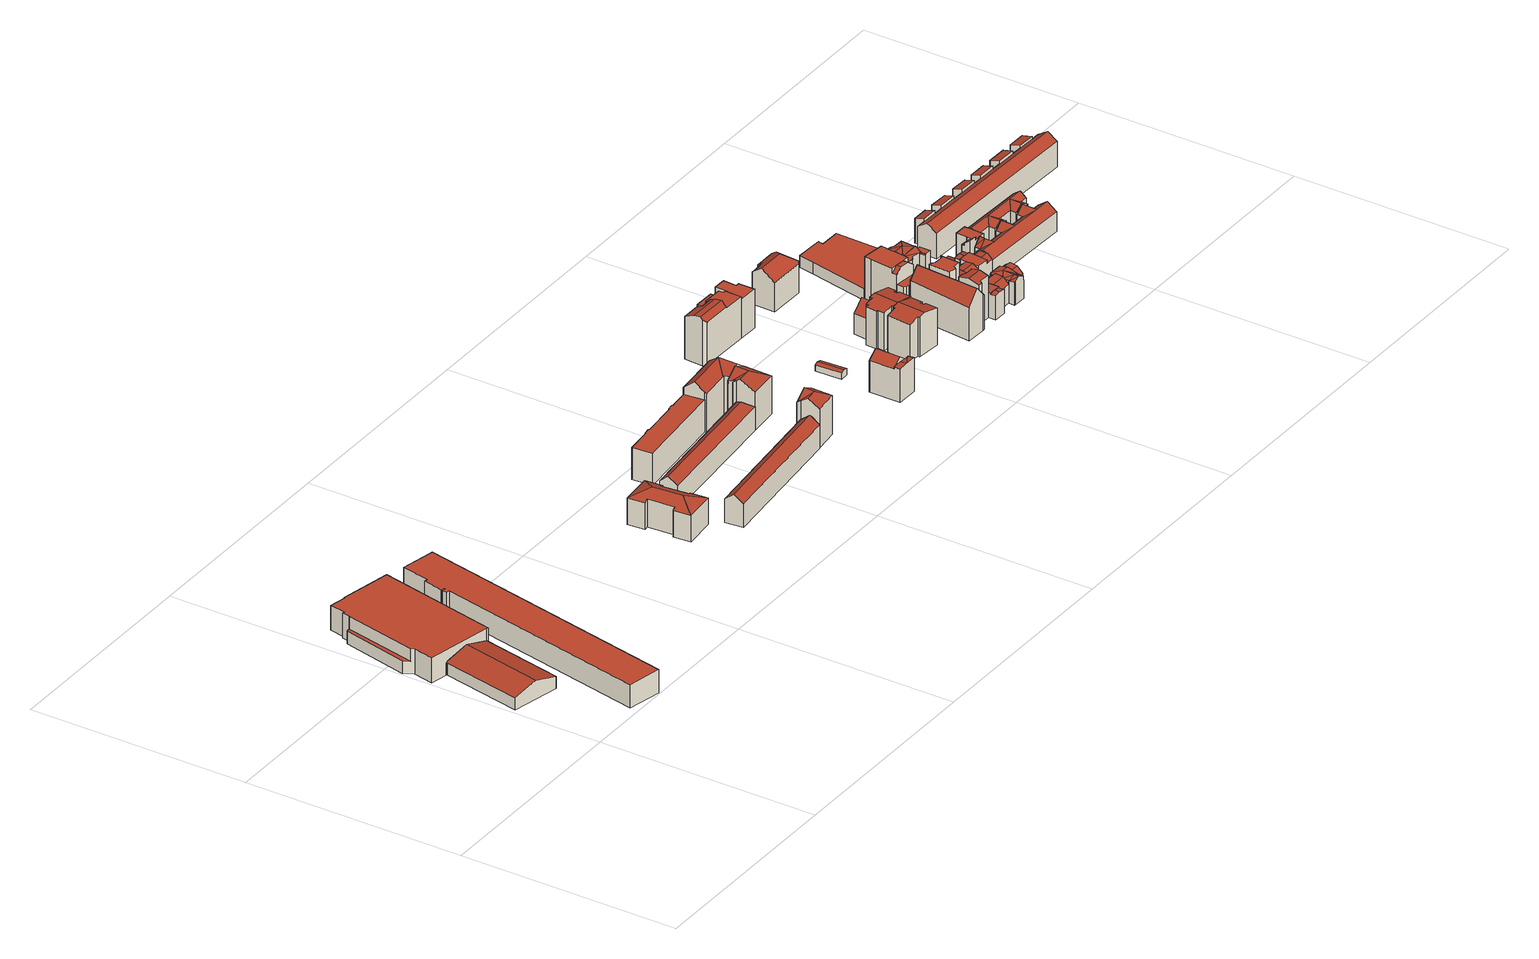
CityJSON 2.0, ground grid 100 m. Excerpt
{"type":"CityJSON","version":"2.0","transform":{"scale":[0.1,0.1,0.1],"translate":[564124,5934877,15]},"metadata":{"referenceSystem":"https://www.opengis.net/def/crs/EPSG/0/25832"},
"CityObjects":{
"building1":{"type":"Building","attributes":{"Gemeindeschluessel":"02000000","Geometrietyp2DReferenz":"3000","function":"31001_2100","roofType":"3100","measuredHeight":8.78,"storeysAboveGround":2},"geometry":[{"type":"MultiSurface","lod":"2","boundaries":[[[0,1,2,3,4,5]],[[6,7,8,2,1]],[[9,5,4,10]],[[10,4,3,11]],[[12,8,7,13]],[[13,7,6,14]],[[14,6,1,0,15]],[[11,3,2,8,12]],[[15,0,5,9]],[[15,9,10,11,12,13,14]]],"semantics":{"surfaces":[{"type":"RoofSurface"},{"type":"WallSurface"},{"type":"GroundSurface"}],"values":[0,0,1,1,1,1,1,1,1,2]}}]},
"building2":{"type":"Building","attributes":{"Gemeindeschluessel":"02000000","Geometrietyp2DReferenz":"3000","function":"31001_2100","roofType":"1000","measuredHeight":11.33,"storeysAboveGround":3},"geometry":[{"type":"MultiSurface","lod":"2","boundaries":[[[16,17,18,19,20,21]],[[22,21,20,23]],[[23,20,19,24]],[[24,19,18,25]],[[16,26,27,17]],[[28,29,30,31]],[[31,30,32,33]],[[33,32,34,35]],[[35,34,36,37]],[[37,36,38,39]],[[39,38,40,41]],[[41,40,42,43]],[[43,42,44,45]],[[46,47,22,23,24,25,28,31,33,35,37,39,41,43,45]],[[48,46,45,44]],[[48,44,42,40,38,36,34,32,30,29,27,26,49]],[[48,49,47,46]],[[22,47,49,26,16,21]],[[28,25,18,17,27,29]]],"semantics":{"surfaces":[{"type":"RoofSurface"},{"type":"WallSurface"},{"type":"GroundSurface"}],"values":[0,1,1,1,1,1,1,1,1,1,1,1,1,2,1,0,1,1,1]}}]},
"building3":{"type":"Building","attributes":{"Gemeindeschluessel":"02000000","Geometrietyp2DReferenz":"3000","function":"31001_2100","roofType":"1000","measuredHeight":10.6,"storeysAboveGround":3},"geometry":[{"type":"MultiSurface","lod":"2","boundaries":[[[50,51,52,53,54,55,56,57,58,59,60,61,62]],[[63,64,65,66,67,68,69,70,71,72,73,74,75]],[[67,61,60,68]],[[68,60,59,69]],[[69,59,58,70]],[[70,58,57,71]],[[71,57,56,72]],[[72,56,55,73]],[[73,55,54,74]],[[74,54,53,75]],[[63,52,51,64]],[[64,51,50,65]],[[66,62,61,67]],[[66,65,50,62]],[[63,75,53,52]]],"semantics":{"surfaces":[{"type":"RoofSurface"},{"type":"GroundSurface"},{"type":"WallSurface"}],"values":[0,1,2,2,2,2,2,2,2,2,2,2,2,2,2]}}]},
"building4":{"type":"Building","attributes":{"Gemeindeschluessel":"02000000","Geometrietyp2DReferenz":"3000","function":"31001_1130","roofType":"3200","measuredHeight":15.3,"storeysAboveGround":3},"geometry":[{"type":"MultiSurface","lod":"2","boundaries":[[[76,77,78]],[[79,80,81,82,83,84,76,78]],[[85,86,87,84,83]],[[84,87,88,89,90,91,77,76]],[[92,78,77,93]],[[94,82,81,95]],[[95,81,80,96]],[[96,80,79,97]],[[97,79,78,92]],[[98,86,85,99]],[[93,77,91,100]],[[100,91,90,101]],[[101,90,89,102]],[[102,89,88,103]],[[94,95,96,97,92,93,100,101,102,103,98,99]],[[98,103,88,87,86]],[[94,99,85,83,82]]],"semantics":{"surfaces":[{"type":"RoofSurface"},{"type":"WallSurface"},{"type":"GroundSurface"}],"values":[0,0,0,0,1,1,1,1,1,1,1,1,1,1,2,1,1]}}]},
"building5":{"type":"Building","attributes":{"Gemeindeschluessel":"02000000","Geometrietyp2DReferenz":"3000","function":"31001_1010","roofType":"3100","measuredHeight":14.05,"storeysAboveGround":3},"geometry":[{"type":"MultiSurface","lod":"2","boundaries":[[[104,105,106,107]],[[108,105,104,109]],[[110,111,108,109]],[[112,110,109,104,107]],[[108,111,113,106,105]],[[113,111,110,112]],[[113,112,107,106]]],"semantics":{"surfaces":[{"type":"RoofSurface"},{"type":"WallSurface"},{"type":"GroundSurface"}],"values":[0,1,2,1,1,1,0]}}]},
"building6":{"type":"Building","attributes":{"Gemeindeschluessel":"02000000","Geometrietyp2DReferenz":"3000","function":"31001_1010","roofType":"3200","measuredHeight":14.18,"storeysAboveGround":3},"geometry":[{"type":"MultiSurface","lod":"2","boundaries":[[[114,115,116]],[[117,118,119,120]],[[115,114,120,119,121]],[[122,123,118,117,124]],[[124,117,120,114]],[[121,119,118,123]],[[124,114,116,122]],[[121,123,122,116,115]]],"semantics":{"surfaces":[{"type":"RoofSurface"},{"type":"GroundSurface"},{"type":"WallSurface"}],"values":[0,1,2,2,2,2,0,0]}}]},
"building7":{"type":"Building","attributes":{"Gemeindeschluessel":"02000000","Geometrietyp2DReferenz":"3000","function":"31001_1010","roofType":"1000","measuredHeight":14.64,"storeysAboveGround":5},"geometry":[{"type":"MultiSurface","lod":"2","boundaries":[[[125,126,127,128,129,130,131,132,133,134,135,136]],[[137,138,139,140,141,142,143,144,145,146,147,148]],[[137,136,135,138]],[[138,135,134,139]],[[139,134,133,140]],[[140,133,132,141]],[[141,132,131,142]],[[142,131,130,143]],[[143,130,129,144]],[[144,129,128,145]],[[145,128,127,146]],[[146,127,126,147]],[[147,126,125,148]],[[148,125,136,137]]],"semantics":{"surfaces":[{"type":"RoofSurface"},{"type":"GroundSurface"},{"type":"WallSurface"}],"values":[0,1,2,2,2,2,2,2,2,2,2,2,2,2]}}]},
"building8":{"type":"Building","attributes":{"Gemeindeschluessel":"02000000","Geometrietyp2DReferenz":"3000","function":"31001_1010","roofType":"3100","measuredHeight":21.35,"storeysAboveGround":5},"geometry":[{"type":"MultiSurface","lod":"2","boundaries":[[[149,150,151,152]],[[151,153,154]],[[150,155,156,153,151]],[[157,156,155,158]],[[159,160,161,162]],[[163,159,162,157,158]],[[154,153,156,157,162,161]],[[160,159,163,149,152]],[[163,158,155,150,149]],[[160,152,151,154,161]]],"semantics":{"surfaces":[{"type":"RoofSurface"},{"type":"WallSurface"},{"type":"GroundSurface"}],"values":[0,0,0,1,1,2,1,1,1,0]}}]},
"building9":{"type":"Building","attributes":{"Gemeindeschluessel":"02000000","Geometrietyp2DReferenz":"3000","function":"31001_1010","roofType":"3100","measuredHeight":21.56,"storeysAboveGround":6},"geometry":[{"type":"MultiSurface","lod":"2","boundaries":[[[164,165,166,167]],[[168,169,170,171]],[[171,170,172,173]],[[174,175,169,168]],[[176,177,178,179]],[[180,166,165,181]],[[181,165,164,182]],[[183,184,185,176,179,174,168,171,173,180,181,182]],[[177,176,185,186,187]],[[188,183,182,164]],[[184,183,188,189,190]],[[186,185,184,190]],[[174,179,178,191,175]],[[166,180,173,172]],[[189,188,164,167]],[[189,167,187,186,190]],[[191,178,177,187,167]],[[191,167,166,172,170,169,175]]],"semantics":{"surfaces":[{"type":"RoofSurface"},{"type":"WallSurface"},{"type":"GroundSurface"}],"values":[0,1,1,1,1,1,1,2,1,1,1,1,1,1,0,0,0,0]}}]},
"building10":{"type":"Building","attributes":{"Gemeindeschluessel":"02000000","Geometrietyp2DReferenz":"3000","function":"31001_1010","roofType":"3100","measuredHeight":21.51,"storeysAboveGround":5},"geometry":[{"type":"MultiSurface","lod":"2","boundaries":[[[192,193,194,195]],[[196,197,194,198]],[[193,199,198,194]],[[200,193,192,120]],[[201,199,193,200]],[[119,202,203,204]],[[119,204,205,206,201,200,120]],[[202,119,120,192,195]],[[201,206,196,198,199]],[[206,205,207,197,196]],[[207,205,204,203]],[[207,203,202,195,194,197]]],"semantics":{"surfaces":[{"type":"RoofSurface"},{"type":"WallSurface"},{"type":"GroundSurface"}],"values":[0,0,0,1,1,1,2,1,1,1,1,0]}}]},
"building11":{"type":"Building","attributes":{"Gemeindeschluessel":"02000000","Geometrietyp2DReferenz":"3000","function":"31001_1010","roofType":"3100","measuredHeight":17.69,"storeysAboveGround":4},"geometry":[{"type":"MultiSurface","lod":"2","boundaries":[[[208,209,210,211,212]],[[210,213,214,215,216]],[[217,218,219,220,209,208]],[[216,211,210]],[[221,222,223,224]],[[225,226,227,228]],[[228,227,217,208,212,229]],[[230,231,221,224,232,225,228,229]],[[233,231,230,215,214]],[[226,225,232,219,218]],[[222,221,231,233]],[[232,224,223,234,220,219]],[[209,220,234,213,210]],[[230,229,212,211,216,215]],[[226,218,217,227]],[[222,233,214,213,234,223]]],"semantics":{"surfaces":[{"type":"RoofSurface"},{"type":"WallSurface"},{"type":"GroundSurface"}],"values":[0,0,0,1,1,1,1,2,1,1,1,1,1,1,0,0]}}]},
"building12":{"type":"Building","attributes":{"Gemeindeschluessel":"02000000","Geometrietyp2DReferenz":"3000","function":"31001_3060","roofType":"3100","measuredHeight":3.32,"storeysAboveGround":1},"geometry":[{"type":"MultiSurface","lod":"2","boundaries":[[[235,236,237,238]],[[236,239,240,237]],[[241,235,238,242]],[[243,240,239,244]],[[244,239,236,235,241]],[[242,238,237,240,243]],[[242,243,244,241]]],"semantics":{"surfaces":[{"type":"RoofSurface"},{"type":"WallSurface"},{"type":"GroundSurface"}],"values":[0,0,1,1,1,1,2]}}]},
"building13":{"type":"Building","attributes":{"Gemeindeschluessel":"02000000","Geometrietyp2DReferenz":"3000","function":"31001_1010","roofType":"1000","measuredHeight":22.01,"storeysAboveGround":6},"geometry":[{"type":"MultiSurface","lod":"2","boundaries":[[[245,246,247,248,249]],[[247,250,251,248]],[[250,252,253,254,255,256,257,251]],[[258,259,260,261,262,263,264]],[[265,266,267,268]],[[269,245,249,270]],[[271,257,256,272]],[[272,256,255,273]],[[273,255,254,274]],[[274,254,253,275]],[[268,263,262,265]],[[276,261,260,277]],[[277,260,259,278]],[[279,267,266,280]],[[269,270,271,272,273,274,275,281,279,280,276,277,278]],[[271,270,249,248,251,257]],[[258,264,252,250,247,246]],[[276,280,266,265,262,261]],[[279,281,264,263,268,267]],[[281,275,253,252,264]],[[269,278,259,258,246,245]]],"semantics":{"surfaces":[{"type":"RoofSurface"},{"type":"WallSurface"},{"type":"GroundSurface"}],"values":[0,0,0,0,0,1,1,1,1,1,1,1,1,1,2,1,1,1,1,1,1]}}]},
"building14":{"type":"Building","attributes":{"Gemeindeschluessel":"02000000","Geometrietyp2DReferenz":"3000","function":"31001_2010","roofType":"1000","measuredHeight":17.82,"storeysAboveGround":5},"geometry":[{"type":"MultiSurface","lod":"2","boundaries":[[[278,282,283,277]],[[277,283,284,285]],[[286,287,288,289]],[[289,288,290,291]],[[291,290,292,293]],[[293,292,294,295]],[[295,294,282,278]],[[287,286,296,297]],[[297,296,285,284]],[[285,296,286,289,291,293,295,278,277]],[[297,284,283,282,294,292,290,288,287]]],"semantics":{"surfaces":[{"type":"WallSurface"},{"type":"GroundSurface"},{"type":"RoofSurface"}],"values":[0,0,0,0,0,0,0,0,0,1,2]}}]},
"building15":{"type":"Building","attributes":{"Gemeindeschluessel":"02000000","Geometrietyp2DReferenz":"3000","function":"31001_1120","roofType":"3100","measuredHeight":18.92,"storeysAboveGround":5},"geometry":[{"type":"MultiSurface","lod":"2","boundaries":[[[298,299,300,301,302,303,304,305]],[[306,307,308,309,310,311,301,300]],[[312,305,304,313]],[[313,304,303,314]],[[314,303,302,315]],[[316,299,298,317]],[[317,298,305,312]],[[318,311,310,319]],[[319,310,309,320]],[[320,309,308,321]],[[321,308,307,322]],[[322,307,306,323]],[[323,306,300,299,316]],[[315,302,301,311,318]],[[315,318,319,320,321,322,323,316,317,312,313,314]]],"semantics":{"surfaces":[{"type":"RoofSurface"},{"type":"WallSurface"},{"type":"GroundSurface"}],"values":[0,0,1,1,1,1,1,1,1,1,1,1,1,1,2]}}]},
"building16":{"type":"Building","attributes":{"Gemeindeschluessel":"02000000","Geometrietyp2DReferenz":"3000","function":"31001_1120","roofType":"3100","measuredHeight":18.81,"storeysAboveGround":5},"geometry":[{"type":"MultiSurface","lod":"2","boundaries":[[[324,325,326,327,328,329,330,331,332,333,334,335]],[[336,337,338,339,340,341,342,329,328]],[[343,335,334,344]],[[344,334,333,345]],[[345,333,332,346]],[[346,332,331,347]],[[347,331,330,348]],[[315,327,326,349]],[[349,326,325,350]],[[350,325,324,351]],[[351,324,335,343]],[[352,342,341,353]],[[353,341,340,354]],[[354,340,339,355]],[[355,339,338,356]],[[356,338,337,357]],[[357,337,336,318]],[[318,336,328,327,315]],[[348,330,329,342,352]],[[348,352,353,354,355,356,357,318,315,349,350,351,343,344,345,346,347]]],"semantics":{"surfaces":[{"type":"RoofSurface"},{"type":"WallSurface"},{"type":"GroundSurface"}],"values":[0,0,1,1,1,1,1,1,1,1,1,1,1,1,1,1,1,1,1,2]}}]},
"building17":{"type":"Building","attributes":{"Gemeindeschluessel":"02000000","Geometrietyp2DReferenz":"3000","function":"31001_1010","roofType":"3100","measuredHeight":14.2,"storeysAboveGround":2},"geometry":[{"type":"MultiSurface","lod":"2","boundaries":[[[358,359,360,361]],[[362,361,360,363]],[[364,362,363,365]],[[366,365,363,360,359]],[[362,364,367,358,361]],[[367,364,365,366]],[[367,366,359,358]]],"semantics":{"surfaces":[{"type":"RoofSurface"},{"type":"WallSurface"},{"type":"GroundSurface"}],"values":[0,1,2,1,1,1,0]}}]},
"building18":{"type":"Building","attributes":{"Gemeindeschluessel":"02000000","Geometrietyp2DReferenz":"3000","function":"31001_1120","roofType":"3100","measuredHeight":21.33,"storeysAboveGround":6},"geometry":[{"type":"MultiSurface","lod":"2","boundaries":[[[368,369,370,371,372,373,374,375]],[[376,370,369,377]],[[377,369,368,378]],[[379,375,374,380]],[[380,374,373,381]],[[379,380,381,382,383,376,377,378]],[[384,383,382,385]],[[371,370,376,383,384]],[[385,382,381,373,372]],[[379,378,368,375]],[[385,372,371,384]]],"semantics":{"surfaces":[{"type":"RoofSurface"},{"type":"WallSurface"},{"type":"GroundSurface"}],"values":[0,1,1,1,1,2,1,1,1,1,0]}}]},
"building19":{"type":"Building","attributes":{"Gemeindeschluessel":"02000000","Geometrietyp2DReferenz":"3000","function":"31001_1120","roofType":"3200","measuredHeight":17.86,"storeysAboveGround":5},"geometry":[{"type":"MultiSurface","lod":"2","boundaries":[[[386,387,388,389,390]],[[387,391,392,388]],[[393,386,390,394]],[[395,396,397,398]],[[398,397,399,400]],[[400,399,401,402]],[[402,401,403,404]],[[405,406,407,408]],[[409,393,394,410,395,398,400,402,404,405,408]],[[407,406,403,401,399,397,396,411,389,388,392]],[[389,411,410,394,390]],[[407,392,391,409,408]],[[403,406,405,404]],[[411,396,395,410]],[[393,409,391,387,386]]],"semantics":{"surfaces":[{"type":"RoofSurface"},{"type":"WallSurface"},{"type":"GroundSurface"}],"values":[0,0,1,1,1,1,1,1,2,0,1,1,1,1,1]}}]},
"building20":{"type":"Building","attributes":{"Gemeindeschluessel":"02000000","Geometrietyp2DReferenz":"3000","function":"31001_1010","roofType":"1000","measuredHeight":20.39,"storeysAboveGround":3},"geometry":[{"type":"MultiSurface","lod":"2","boundaries":[[[412,413,414,415,416,417]],[[418,419,420,421,422,423,424,425,426,427,428,429]],[[430,431,429,432,433]],[[434,435,418,431,430]],[[436,437,438,439,440]],[[438,441,442,422,439]],[[441,443,444,445,423,442]],[[446,447,448,449]],[[447,450,451,452,448]],[[451,453,454]],[[455,456,457,453,458,459]],[[460,451,450]],[[461,453,451]],[[460,461,451]],[[458,453,461]],[[462,463,464,465,466,467]],[[466,465,468,469,459]],[[468,470,471,455,469]],[[472,473,474,475]],[[476,416,415,477]],[[477,415,414,478]],[[445,424,423]],[[435,419,418]],[[429,428,432]],[[436,479,437]],[[480,446,449,481]],[[443,482,444]],[[471,456,455]],[[483,464,463,484]],[[473,462,467,474]],[[485,486,487,488]],[[478,414,413,425,424,445,444,482,457,456,471,470,489]],[[466,459,458,461,460,475,474,467]],[[490,472,475,460,450,447,446,480]],[[483,484,490,480,481,491,492,493,494,495,496,485,488,476,477,478,489]],[[454,453,457,482,443]],[[417,416,476,488,487]],[[492,491,497,479,436,440,421,420]],[[454,443,441,438,437]],[[491,481,449,448,452,497]],[[483,489,470,468,465,464]],[[455,459,469]],[[490,484,463,462,473,472]],[[423,422,442]],[[494,493,434,430,433]],[[418,429,431]],[[495,494,433,432,428,427]],[[493,492,420,419,435,434]],[[422,421,440,439]],[[486,485,496,498]],[[496,495,427,426,499,498]],[[426,425,413,412,499]],[[497,452,451,454,437,479]],[[486,498,499,412,417,487]]],"semantics":{"surfaces":[{"type":"RoofSurface"},{"type":"WallSurface"},{"type":"GroundSurface"}],"values":[0,0,0,0,0,0,0,0,0,0,0,0,0,0,0,0,0,0,0,1,1,1,1,1,1,1,1,1,1,1,1,1,1,1,2,0,1,1,1,1,1,1,1,1,1,1,1,1,1,1,1,1,0,0]}}]},
"building21":{"type":"Building","attributes":{"Gemeindeschluessel":"02000000","Geometrietyp2DReferenz":"3000","function":"31001_1130","roofType":"1000","measuredHeight":19.59,"storeysAboveGround":5},"geometry":[{"type":"MultiSurface","lod":"2","boundaries":[[[500,501,502,503,504]],[[505,506,501,500]],[[507,508,509,510,511,512]],[[513,514,515]],[[510,516,517,518,519,520,511]],[[514,521,522,523,524]],[[513,525,521,514]],[[526,517,527,528]],[[517,516,527]],[[529,526,528,530]],[[531,532,533]],[[502,534,503]],[[535,536,537]],[[538,539,540,541]],[[541,540,542,543]],[[543,542,544,545]],[[515,511,520,513]],[[546,518,517]],[[547,523,522,548]],[[549,550,551,552]],[[553,554,546,517,555]],[[552,551,505,500,504,556]],[[557,558,507,512,559,560,561]],[[562,530,528,527,516,563]],[[564,562,563,565,557,561,566,549,552,556,567,538,541,543,545,568,547,548,569,570,571]],[[533,532,560,559,572,537,536,544,542,540,539,573,534,502]],[[534,573,567,556,504,503]],[[533,502,501,506]],[[547,568,536,535,524,523]],[[558,557,565,509,508]],[[570,569,525,513,520,519]],[[571,570,519,518,546,554]],[[562,564,553,555,529,530]],[[564,571,554,553]],[[555,517,526,529]],[[569,548,522,521,525]],[[537,572,574]],[[565,563,516,510,509]],[[550,549,566,575]],[[544,536,568,545]],[[573,539,538,567]],[[566,561,560,532,531,575]],[[572,559,512,511,515]],[[558,508,507]],[[514,524,535,537,574]],[[514,574,572,515]],[[550,575,531,533,506,505,551]]],"semantics":{"surfaces":[{"type":"RoofSurface"},{"type":"WallSurface"},{"type":"GroundSurface"}],"values":[0,0,0,0,0,0,0,0,0,0,1,1,1,1,1,1,1,1,1,1,0,1,1,1,2,0,1,1,1,1,1,1,1,1,1,1,1,1,1,1,1,1,1,0,0,0,0]}}]},
"building22":{"type":"Building","attributes":{"Gemeindeschluessel":"02000000","Geometrietyp2DReferenz":"3000","function":"31001_1120","roofType":"1000","measuredHeight":11.99,"storeysAboveGround":4},"geometry":[{"type":"MultiSurface","lod":"2","boundaries":[[[576,577,578,579,580]],[[577,581,582,583,578]],[[584,585,586,587]],[[579,588,589,580]],[[590,591,592,593]],[[593,592,594,595]],[[595,594,596,597]],[[597,596,585,584]],[[598,599,600,601]],[[602,582,581,603]],[[604,605,606,607]],[[607,606,608,609]],[[609,608,610,611]],[[612,613,614,615,598,601,590,593,595,597,584,587,616,617,618,604,607,609,611]],[[610,608,606,605,619,602,603,620,621]],[[617,616,588,579,578,583]],[[591,590,601,600]],[[614,613,620,603,581,577,576]],[[621,620,613,612]],[[610,621,612,611]],[[619,605,604,618]],[[618,617,583,582,602,619]],[[599,598,615,589]],[[615,614,576,580,589]],[[588,616,587,586]],[[586,585,596,594,592,591,600,599,589,588]]],"semantics":{"surfaces":[{"type":"RoofSurface"},{"type":"WallSurface"},{"type":"GroundSurface"}],"values":[0,0,1,1,1,1,1,1,1,1,1,1,1,2,0,1,1,1,1,1,1,1,1,1,1,0]}}]},
"building23":{"type":"Building","attributes":{"Gemeindeschluessel":"02000000","Geometrietyp2DReferenz":"3000","function":"31001_1010","roofType":"1000","measuredHeight":19.96,"storeysAboveGround":3},"geometry":[{"type":"MultiSurface","lod":"2","boundaries":[[[622,623,624,625,626,627,628,629,630,631]],[[632,633,634,635]],[[636,637,638,639,634]],[[633,636,634]],[[640,633,632,641]],[[642,643,636,633]],[[644,642,633,640]],[[643,645,637,636]],[[646,647,648,649,650]],[[649,648,651,652,653]],[[652,654,655,653]],[[656,657,658,659,660,661,662,663,651,647,664,665,666]],[[661,667,668,669,670]],[[660,671,672,668,667]],[[673,674,675,666,676]],[[674,677,678,656,675]],[[677,679,680,678]],[[681,682,683]],[[684,631,630,685]],[[685,630,629,686]],[[686,629,628,687]],[[687,628,627,688]],[[688,627,626,689]],[[625,634,683]],[[634,625,624,635]],[[690,623,622,691]],[[691,622,631,684]],[[683,634,639,681]],[[646,664,647]],[[670,662,661]],[[660,659,671]],[[666,665,676]],[[649,653,655,644,640,641,650]],[[692,673,676,665,664,646,650,641,632,635,624,623,690]],[[692,690,691,684,685,686,687,688,689,693,612,694,695,696,609,607,697,698]],[[695,694,645,643,642,644]],[[696,695,644,655,654,663]],[[692,698,679,677,674,673]],[[656,666,675]],[[661,660,667]],[[607,609,669,668,672]],[[657,656,678,680]],[[698,697,658,657,680,679]],[[697,607,672,671,659,658]],[[609,696,663,662,670,669]],[[651,663,654,652]],[[647,651,648]],[[694,612,638,637,645]],[[612,693,682,681,639,638]],[[693,689,626,625,683,682]]],"semantics":{"surfaces":[{"type":"RoofSurface"},{"type":"WallSurface"},{"type":"GroundSurface"}],"values":[0,0,0,0,0,0,0,0,0,0,0,0,0,0,0,0,0,0,1,1,1,1,1,1,1,1,1,1,1,1,1,1,1,1,2,1,1,1,1,1,1,1,1,1,1,1,1,1,1,1]}}]},
"building24":{"type":"Building","attributes":{"Gemeindeschluessel":"02000000","Geometrietyp2DReferenz":"3000","function":"31001_1110","roofType":"1000","measuredHeight":5.32,"storeysAboveGround":6},"geometry":[{"type":"MultiSurface","lod":"2","boundaries":[[[699,700,701,702]],[[702,701,703,704]],[[704,703,705,706]],[[707,708,709,710]],[[710,709,711,712]],[[712,711,713,714]],[[715,716,700,699]],[[717,713,711,709,708,718,705,703,701,700,716]],[[719,715,699,702,704,706,720,707,710,712,714]],[[715,719,717,716]],[[719,714,713,717]],[[707,720,718,708]],[[720,706,705,718]]],"semantics":{"surfaces":[{"type":"WallSurface"},{"type":"RoofSurface"},{"type":"GroundSurface"}],"values":[0,0,0,0,0,0,0,1,2,0,0,0,0]}}]},
"building25":{"type":"Building","attributes":{"Gemeindeschluessel":"02000000","Geometrietyp2DReferenz":"3000","function":"31001_1010","roofType":"3100","measuredHeight":12.21,"storeysAboveGround":3},"geometry":[{"type":"MultiSurface","lod":"2","boundaries":[[[721,722,723]],[[724,721,723]],[[721,725,722]],[[726,727,728,729]],[[723,722,730,731]],[[732,733,734,735]],[[736,728,727,737]],[[737,727,726,738,739,740]],[[741,742,743,744]],[[745,730,722,725,729,728,736]],[[746,747,724,748,743,742,749]],[[741,744,732,735,745,736,737,740,750,751,752,753,754,755,756,757,758]],[[739,738,724,747,759,760]],[[761,762,747,746,763,764]],[[739,760,750,740]],[[765,751,750,760,759]],[[762,761,753,752,766]],[[761,764,754,753]],[[767,755,754,764,763]],[[768,769,757,756,770]],[[741,758,771,749,742]],[[771,758,757,769]],[[756,755,767,772,770]],[[752,751,765,773,766]],[[745,735,734,731,730]],[[732,744,743,748,733]],[[771,769,768,746,749]],[[746,768,770,772]],[[746,772,767,763]],[[747,762,766,773]],[[747,773,765,759]],[[738,726,729,725,721,724]],[[748,724,723,731,734,733]]],"semantics":{"surfaces":[{"type":"RoofSurface"},{"type":"WallSurface"},{"type":"GroundSurface"}],"values":[0,0,0,0,0,1,1,1,1,1,0,2,0,0,1,1,1,1,1,1,1,1,1,1,1,1,0,0,0,0,0,0,0]}}]},
"building26":{"type":"Building","attributes":{"Gemeindeschluessel":"02000000","Geometrietyp2DReferenz":"3000","function":"31001_1010","roofType":"3100","measuredHeight":13.47,"storeysAboveGround":3},"geometry":[{"type":"MultiSurface","lod":"2","boundaries":[[[774,775,776,777,778]],[[779,780,781,782]],[[782,777,776,779]],[[775,774,783]],[[784,785,786,787]],[[788,789,790]],[[791,792,793]],[[794,795,796,797]],[[798,799,800,801]],[[802,803,804,805]],[[806,807,808,809]],[[810,811,787,786,789,788]],[[812,813,814,810,788,790,815]],[[816,817,806,809,802,805,818,819,798,801,794,797,820,821,822,823,824,784,787,811]],[[825,826,813,812,827,828]],[[823,822,829,783,774,778]],[[793,792,830,821,820,831]],[[832,831,820,797,796]],[[799,798,819,828,827]],[[825,828,819,818]],[[826,825,818,805,804]],[[807,806,817,833,834]],[[816,811,810,814,835]],[[833,817,816,835]],[[802,809,808,836,803]],[[794,801,800,837,795]],[[791,815,790]],[[784,824,781,780,838,785]],[[829,822,821,830]],[[838,780,779,776,775]],[[824,823,778,777,782,781]],[[833,835,814,813,834]],[[836,808,807,834,813]],[[836,813,826,804,803]],[[837,800,799,827,812]],[[837,812,832,796,795]],[[793,831,832,812,815,791]],[[838,775,783,829,830,792,791,790,789,786,785]]],"semantics":{"surfaces":[{"type":"RoofSurface"},{"type":"WallSurface"},{"type":"GroundSurface"}],"values":[0,0,1,1,1,1,1,1,1,1,1,1,0,2,0,1,1,1,1,1,1,1,1,1,1,1,1,1,1,1,1,0,0,0,0,0,0,0]}}]},
"building27":{"type":"Building","attributes":{"Gemeindeschluessel":"02000000","Geometrietyp2DReferenz":"3000","function":"31001_1010","roofType":"3100","measuredHeight":14.6,"storeysAboveGround":3},"geometry":[{"type":"MultiSurface","lod":"2","boundaries":[[[839,840,841,842]],[[843,844,845,846]],[[847,848,849,850]],[[851,852,853,854]],[[855,856,857,858]],[[859,860,861,862]],[[863,841,840,864]],[[865,839,842,866]],[[867,845,844,868]],[[869,843,846,870]],[[871,849,848,872]],[[873,853,852,874]],[[875,851,854,876]],[[877,857,856,878]],[[879,855,858,880]],[[881,861,860,882]],[[883,859,862,884]],[[885,886,887,888]],[[889,890,883,884,891,892,879,880,893,894,875,876,895,896,871,872,897,898,869,870,899,900,865,866,901,902,903]],[[889,903,887,886]],[[885,888,904,905,863,864,906,907,867,868,908,909,910,911,912,913,873,874,914,915,877,878,916,917,881,882,918,919]],[[904,888,887,903,902]],[[907,906,900,899]],[[909,908,898,897]],[[913,912,896,895]],[[915,914,894,893]],[[917,916,892,891]],[[885,919,890,889,886]],[[919,918,883,890]],[[918,882,860,859,883]],[[881,917,891,884,862,861]],[[916,878,856,855,879,892]],[[877,915,893,880,858,857]],[[914,874,852,851,875,894]],[[873,913,895,876,854,853]],[[911,910,847,850]],[[912,911,850,849,871,896]],[[910,909,897,872,848,847]],[[908,868,844,843,869,898]],[[867,907,899,870,846,845]],[[906,864,840,839,865,900]],[[863,905,901,866,842,841]],[[905,904,902,901]]],"semantics":{"surfaces":[{"type":"RoofSurface"},{"type":"WallSurface"},{"type":"GroundSurface"}],"values":[0,0,0,0,0,0,1,1,1,1,1,1,1,1,1,1,1,1,0,0,2,1,1,1,1,1,1,1,1,1,1,1,1,1,1,1,1,1,1,1,1,1,1]}}]}
},
"vertices":[
[15,400,66],[125,377,98],[202,748,98],[93,771,66],[91,765,66],[90,766,66],[236,354,66],[268,512,66],[312,726,66],[90,766,10],[91,765,10],[93,771,10],[312,726,10],[268,512,10],[236,354,10],[15,400,10],
[25,893,64],[96,1224,64],[87,1225,64],[79,1224,64],[76,1219,64],[8,922,64],[8,922,7],[76,1219,7],[79,1224,7],[87,1225,7],[25,893,121],[96,1224,121],[97,1223,7],[97,1223,121],[104,1261,121],[104,1261,7],[113,1259,121],[113,1259,7],[127,1331,121],[127,1331,7],[204,1315,121],[204,1315,7],[205,1319,121],[205,1319,7],[438,1271,121],[438,1271,7],[321,724,121],[321,724,7],[312,726,121],[312,726,7],[12,787,7],[33,879,7],[12,787,121],[33,879,121],
[686,1219,112],[672,1222,112],[530,1252,112],[504,1125,112],[489,1128,112],[470,1038,112],[485,1035,112],[484,1030,112],[469,1033,112],[464,1010,112],[479,1007,112],[277,36,112],[432,4,112],[530,1252,6],[672,1222,6],[686,1219,6],[432,4,6],[277,36,6],[479,1007,6],[464,1010,6],[469,1033,6],[484,1030,6],[485,1035,6],[470,1038,6],[489,1128,6],[504,1125,6],
[1496,719,159],[1562,798,127],[1417,785,127],[1424,706,127],[1441,708,135],[1451,585,135],[1435,583,128],[1442,505,128],[1508,583,159],[1442,504,127],[1586,517,127],[1586,517,128],[1579,597,128],[1564,595,134],[1553,718,134],[1569,719,127],[1417,785,6],[1562,798,6],[1435,583,6],[1451,585,6],[1441,708,6],[1424,706,6],[1586,517,6],[1442,504,6],[1569,719,6],[1553,718,6],[1564,595,6],[1579,597,6],
[1638,386,118],[2292,456,118],[2288,497,151],[1634,427,151],[2292,456,10],[1638,386,10],[1630,470,10],[2283,538,10],[1630,470,118],[2283,538,119],
[2270,741,116],[2261,822,116],[2225,777,150],[1612,676,8],[1605,756,8],[2261,823,8],[2270,741,8],[2261,823,115],[1608,717,150],[1605,756,117],[1612,676,116],
[1717,859,151],[2159,904,151],[2150,995,151],[2057,986,151],[2056,990,151],[2028,987,151],[2029,983,151],[1855,966,151],[1855,970,151],[1827,967,151],[1827,963,151],[1708,951,151],[1708,951,4],[1827,963,4],[1827,967,4],[1855,970,4],[1855,966,4],[2029,983,4],[2028,987,4],[2056,990,4],[2057,986,4],[2150,995,4],[2159,904,4],[1717,859,4],
[2292,456,192],[2402,468,192],[2345,512,226],[2287,506,226],[2346,562,226],[2287,556,192],[2403,468,192],[2405,568,192],[2405,568,12],[2403,468,12],[2283,538,12],[2283,538,204],[2282,555,192],[2282,555,12],[2292,456,12],
[2414,988,180],[2397,1003,180],[2377,1021,180],[2358,968,221],[2149,997,5],[2149,997,182],[2153,997,182],[2153,997,5],[2153,999,180],[2153,999,5],[2150,995,5],[2150,995,183],[2160,895,5],[2160,895,180],[2159,904,186],[2159,904,5],[2377,1021,5],[2397,1003,5],[2414,988,5],[2412,885,5],[2310,876,5],[2306,910,5],[2306,910,184],[2301,910,180],[2412,885,180],[2356,880,221],[2310,876,187],[2155,947,221],
[2270,741,182],[2409,754,182],[2336,813,223],[2263,806,223],[2278,873,190],[2280,858,191],[2338,878,223],[2412,885,182],[2409,754,8],[2412,885,8],[2261,823,212],[2260,838,202],[2260,838,8],[2281,840,8],[2278,873,8],[2281,840,202],
[2783,368,173],[2784,397,173],[2752,398,171],[2739,398,170],[2739,368,170],[2784,397,194],[2785,512,194],[2740,513,161],[2739,398,161],[2784,368,173],[2828,396,170],[2812,396,171],[2812,397,171],[2830,482,17],[2830,482,161],[2813,470,173],[2813,470,17],[2838,396,17],[2838,396,170],[2837,367,173],[2837,367,17],[2739,368,17],[2740,513,17],[2831,512,17],[2812,396,17],[2831,512,160],[2812,397,173],
[2761,655,45],[2781,656,49],[2777,777,49],[2757,776,45],[2800,657,45],[2796,777,45],[2761,655,16],[2757,776,16],[2796,777,16],[2800,657,16],
[2580,1163,201],[2714,1161,201],[2715,1184,225],[2568,1186,225],[2567,1176,215],[2715,1214,222],[2568,1216,222],[2716,1237,211],[2706,1238,211],[2706,1235,212],[2658,1236,212],[2658,1260,201],[2569,1262,201],[2714,1161,196],[2819,1159,196],[2820,1235,196],[2809,1236,196],[2809,1257,196],[2717,1259,196],[2716,1237,196],[2809,1257,167],[2810,1296,167],[2717,1298,167],[2717,1259,167],[2580,1163,5],[2567,1176,5],[2569,1262,5],[2658,1260,5],[2658,1236,5],[2706,1235,5],[2706,1238,5],[2809,1236,5],[2820,1235,5],[2819,1159,5],[2717,1298,5],[2810,1296,5],[2716,1237,5],
[2819,1159,184],[2820,1235,184],[2840,1235,184],[2840,1235,5],[2899,1293,5],[2899,1293,184],[2896,1233,184],[2896,1233,5],[2913,1232,184],[2913,1232,5],[2913,1228,184],[2913,1228,5],[2912,1157,184],[2912,1157,5],[2843,1296,5],[2843,1296,184],
[3062,496,200],[3062,488,200],[3094,485,208],[3104,614,208],[3072,616,200],[3071,607,200],[3023,611,188],[3013,500,188],[3175,478,188],[3179,534,188],[3165,535,192],[3166,552,192],[3180,551,188],[3185,607,188],[3013,500,19],[3023,611,19],[3071,607,19],[3072,616,19],[3062,488,19],[3062,496,19],[3185,607,19],[3180,551,19],[3166,552,19],[3165,535,19],[3179,534,19],[3175,478,19],
[3028,660,193],[3025,629,193],[3073,625,202],[3072,616,202],[3101,614,207],[3111,728,207],[3081,731,202],[3080,719,202],[3042,722,195],[3041,710,195],[3024,712,192],[3020,660,192],[3185,607,192],[3190,664,192],[3175,665,195],[3176,679,195],[3191,678,192],[3195,720,192],[3172,723,196],[3020,660,19],[3024,712,19],[3041,710,19],[3042,722,19],[3080,719,19],[3081,731,19],[3073,625,19],[3025,629,19],[3028,660,19],[3172,723,19],[3195,720,19],[3191,678,19],[3176,679,19],[3175,665,19],[3190,664,19],
[3118,728,158],[3123,796,158],[3069,797,112],[3063,733,112],[3063,733,16],[3069,797,16],[3172,723,16],[3178,795,16],[3178,795,112],[3172,723,112],
[3382,557,177],[3386,651,180],[3387,677,181],[3340,679,234],[3319,385,234],[3359,383,189],[3366,383,180],[3369,409,180],[3387,677,21],[3386,651,21],[3382,557,21],[3369,409,21],[3366,383,21],[3359,383,21],[3263,387,21],[3295,681,21],[3295,681,183],[3263,387,172],
[3221,1152,141],[3230,1160,147],[3181,1214,186],[3052,1215,186],[3050,1154,141],[3239,1168,141],[3248,1275,141],[3221,1152,8],[3050,1154,8],[3092,1258,8],[3092,1258,155],[3093,1266,148],[3093,1266,8],[3123,1266,149],[3123,1266,8],[3123,1277,141],[3123,1277,8],[3149,1276,141],[3149,1276,8],[3149,1296,8],[3149,1296,126],[3249,1295,126],[3249,1295,8],[3239,1168,8],[3053,1259,8],[3053,1259,154],
[3450,458,227],[3453,497,217],[3417,498,217],[3404,507,215],[3378,510,215],[3373,460,227],[3487,406,137],[3506,406,137],[3506,408,137],[3507,408,137],[3508,456,137],[3508,474,137],[3508,496,137],[3453,497,137],[3446,417,137],[3449,417,137],[3448,407,137],[3465,407,137],[3475,381,139],[3476,406,139],[3448,407,133],[3448,382,133],[3506,381,133],[3506,406,133],[3580,407,110],[3581,425,127],[3581,433,134],[3507,434,134],[3507,408,109],[3582,470,138],[3508,472,138],[3582,483,127],[3582,495,117],[3508,496,117],[3583,379,128],[3609,379,140],[3581,403,127],[3580,379,127],[3610,379,140],[3611,403,140],[3581,404,127],[3613,454,140],[3581,433,127],[3647,471,135],[3649,493,130],[3588,495,130],[3645,453,140],[3646,462,138],[3639,378,127],[3641,402,127],[3643,402,109],[3643,405,112],[3676,404,112],[3678,431,135],[3644,432,135],[3641,402,109],[3681,466,139],[3647,467,139],[3684,493,117],[3649,493,117],[3643,378,107],[3643,402,107],[3641,402,107],[3639,378,107],[3378,510,23],[3404,507,23],[3417,498,23],[3580,407,127],[3583,379,23],[3580,379,23],[3582,495,127],[3676,404,23],[3643,405,23],[3387,408,23],[3387,408,214],[3369,409,214],[3369,409,23],[3684,493,23],[3643,378,23],[3581,407,23],[3506,408,23],[3506,381,23],[3448,382,23],[3449,417,23],[3395,418,23],[3581,407,127],[3395,418,217],[3446,417,217],
[3329,746,206],[3332,768,206],[3330,768,205],[3304,770,183],[3301,749,183],[3373,741,205],[3375,765,205],[3420,762,182],[3435,761,182],[3441,767,187],[3485,762,185],[3408,787,201],[3405,764,182],[3497,788,199],[3461,826,207],[3408,787,199],[3487,762,185],[3496,759,183],[3498,787,200],[3497,787,200],[3497,788,201],[3496,855,200],[3455,857,200],[3443,866,199],[3418,869,199],[3501,855,199],[3496,756,181],[3487,759,183],[3487,757,181],[3495,736,181],[3486,736,181],[3404,763,184],[3404,763,205],[3376,765,205],[3304,770,205],[3417,869,199],[3417,869,205],[3414,841,205],[3319,908,11],[3319,908,205],[3319,909,205],[3319,909,11],[3420,897,205],[3420,897,11],[3420,896,205],[3420,896,11],[3498,787,183],[3443,866,11],[3455,857,11],[3407,745,11],[3407,745,180],[3406,738,180],[3406,738,11],[3525,736,183],[3526,787,183],[3495,736,183],[3301,749,11],[3434,761,11],[3434,761,181],[3405,764,205],[3404,764,205],[3404,764,11],[3486,736,11],[3487,762,11],[3525,736,11],[3441,767,11],[3402,746,11],[3316,877,11],[3417,869,11],[3501,855,11],[3497,787,11],[3526,787,11],[3411,815,205],[3316,877,205],[3413,828,207],[3402,746,184],
[3461,704,90],[3494,713,104],[3458,735,88],[3439,735,80],[3437,706,80],[3495,713,104],[3494,736,104],[3486,736,100],[3298,716,20],[3298,716,140],[3301,749,140],[3301,749,20],[3439,735,140],[3437,706,140],[3320,680,20],[3320,680,140],[3320,685,140],[3320,685,20],[3321,704,140],[3321,704,20],[3308,705,140],[3308,705,20],[3435,696,20],[3435,696,140],[3433,675,140],[3433,675,20],[3494,736,89],[3495,713,89],[3658,740,20],[3658,740,89],[3658,669,89],[3658,669,20],[3598,671,89],[3598,671,20],[3591,671,89],[3591,671,20],[3491,673,20],[3496,713,20],[3461,704,20],[3437,706,20],[3439,735,20],[3486,736,20],[3525,736,20],[3525,736,89],[3496,713,89],[3491,673,89],
[3415,547,220],[3427,561,220],[3461,560,220],[3465,650,220],[3465,646,220],[3458,639,220],[3411,640,220],[3399,650,220],[3386,651,220],[3382,557,220],[3470,560,136],[3494,597,141],[3465,650,135],[3461,560,135],[3496,649,141],[3497,673,141],[3491,673,140],[3467,674,135],[3526,596,141],[3525,559,136],[3526,647,135],[3526,648,135],[3526,645,135],[3526,672,135],[3596,557,119],[3596,580,136],[3596,583,139],[3526,585,139],[3525,559,119],[3596,611,136],[3596,615,136],[3526,617,136],[3597,644,110],[3526,645,111],[3656,605,136],[3659,643,136],[3657,643,136],[3657,644,136],[3638,645,136],[3618,645,136],[3597,646,136],[3597,644,136],[3596,557,136],[3652,555,136],[3654,578,136],[3628,645,138],[3629,670,138],[3598,671,133],[3597,646,133],[3657,644,133],[3658,669,133],[3689,554,118],[3691,579,138],[3654,580,138],[3652,555,118],[3694,614,136],[3657,615,136],[3696,642,107],[3659,643,107],[3467,674,106],[3465,674,106],[3465,650,106],[3382,557,20],[3386,651,20],[3399,650,20],[3411,640,20],[3458,639,20],[3465,646,20],[3427,561,20],[3415,547,20],[3689,554,20],[3465,674,20],[3526,672,20],[3526,645,20],[3597,644,20],[3657,643,20],[3696,642,20],
[3319,910,3],[3319,910,56],[3375,1183,56],[3375,1183,3],[3390,1254,56],[3390,1254,3],[3390,1256,56],[3390,1256,3],[3517,1249,3],[3517,1249,56],[3514,1232,56],[3514,1232,3],[3514,1228,56],[3514,1228,3],[3607,1226,56],[3607,1226,3],[3446,898,3],[3446,898,56],[3599,889,56],[3519,1252,56],[3599,889,3],[3519,1252,3],
[3769,641,145],[3739,667,113],[3737,642,113],[3767,596,145],[3771,666,145],[3801,640,113],[3802,665,113],[3800,665,115],[3771,666,144],[3736,667,113],[3735,642,113],[3696,642,23],[3696,642,114],[3735,641,114],[3735,641,23],[3800,665,23],[3802,665,23],[3801,639,113],[3801,638,114],[3801,638,23],[4129,538,23],[4129,538,113],[3689,554,113],[3689,554,23],[3736,667,23],[4060,585,145],[3914,591,145],[3692,599,145],[4130,583,145],[3882,636,23],[3883,662,23],[3949,660,23],[3948,633,23],[4027,630,23],[4028,658,23],[4097,656,23],[4096,627,23],[4132,626,23],[3882,636,113],[3882,636,114],[3948,633,114],[3948,634,113],[4027,631,113],[4027,630,114],[3883,662,113],[3949,660,113],[4028,658,113],[4096,629,113],[4096,627,114],[4097,656,113],[4132,626,114],[4062,657,145],[3916,661,145],
[3742,666,156],[3742,685,142],[3743,697,133],[3709,698,133],[3708,668,156],[3743,697,124],[3743,708,124],[3709,710,124],[3709,698,124],[3742,666,142],[3744,708,22],[3744,708,142],[3745,758,142],[3745,758,22],[3803,756,124],[3803,756,142],[3803,732,142],[3802,718,142],[3802,695,142],[3802,695,124],[3883,662,22],[3883,662,127],[3878,662,124],[3878,662,22],[3952,660,22],[3952,660,124],[3949,660,126],[3949,660,22],[4028,658,22],[4028,658,127],[4023,658,124],[4023,658,22],[4102,655,22],[4102,655,124],[4097,656,127],[4097,656,22],[4138,744,124],[4138,744,22],[3917,721,147],[4064,716,147],[4137,713,147],[3802,725,147],[4136,684,22],[4103,685,22],[4024,688,22],[3953,690,22],[3879,693,22],[3801,695,22],[3800,665,22],[3708,668,22],[3709,710,22],[4024,688,125],[4024,687,124],[3953,689,124],[3953,690,124],[3800,665,142],[3801,695,142],[3879,693,125],[3879,692,124],[4103,685,125],[4103,684,124],[4136,684,125],[4062,657,147],[3915,661,147],[3743,708,142],
[3837,917,144],[3838,961,131],[3765,963,131],[3764,919,144],[3969,913,145],[3970,957,132],[3882,960,132],[3881,916,145],[4025,956,132],[4024,911,145],[4108,908,145],[4109,953,132],[4236,904,145],[4237,950,132],[4152,952,132],[4151,907,145],[4373,900,145],[4375,946,132],[4284,949,132],[4283,903,145],[4505,896,145],[4506,943,132],[4424,945,132],[4423,899,145],[3765,963,17],[3838,961,17],[3837,917,132],[3764,919,132],[3882,960,17],[3970,957,17],[3969,913,132],[3881,916,132],[4108,908,132],[4024,911,132],[4152,952,17],[4237,950,17],[4236,904,132],[4151,907,132],[4284,949,17],[4375,946,17],[4373,900,132],[4283,903,132],[4424,945,17],[4506,943,17],[4505,896,132],[4423,899,132],[4542,802,17],[4542,802,133],[3713,828,133],[3713,828,17],[4544,848,163],[4545,895,132],[4423,898,133],[4373,900,133],[4283,902,133],[4236,904,133],[4151,906,133],[4108,907,133],[4024,910,133],[3969,911,133],[3881,914,134],[3837,915,134],[3764,917,134],[3716,919,134],[3715,874,163],[3716,919,17],[3764,917,17],[3837,915,17],[3881,914,17],[3969,911,17],[4024,910,17],[4025,956,17],[4109,953,17],[4108,907,17],[4151,906,17],[4236,904,17],[4283,902,17],[4373,900,17],[4423,898,17],[4505,896,17],[4545,895,17]
]}
